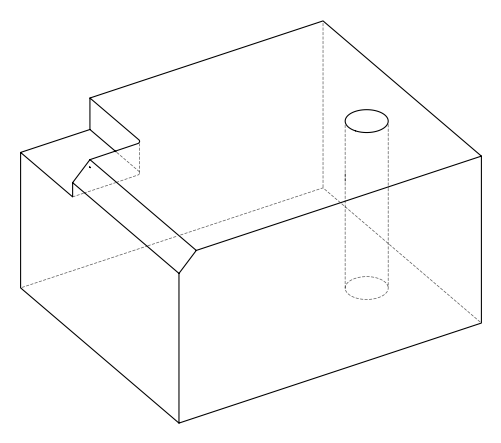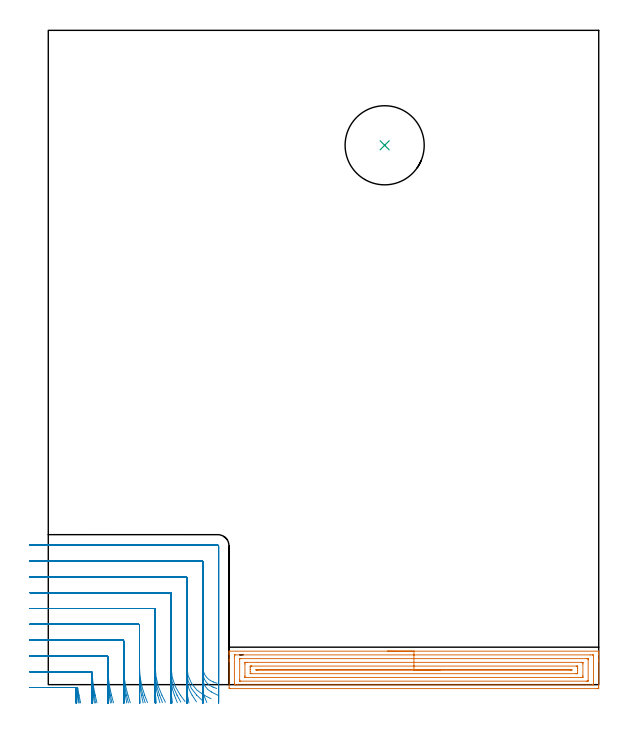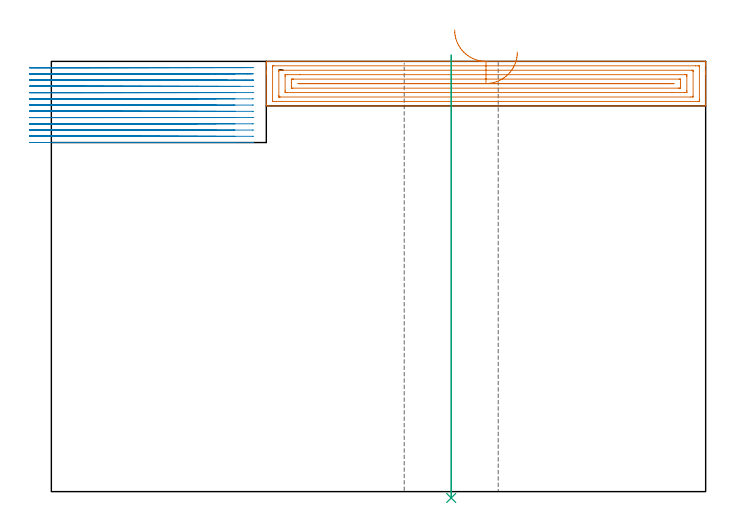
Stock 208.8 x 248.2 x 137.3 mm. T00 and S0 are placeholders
(PLAN: 3 operations, 2 tool changes, 30.4 min)
(1 AREA_MILL | FG_CHAMFER_SURFACE | UGT0205_001 | 6.9 min | 14849 mm3)
(2 MILL_CORNER_NOTCH_RECTANGULAR | CORNER_NOTCH_RECTANGULAR | NXT0201_009 | Follow Part, ap 2, ae 75% | 22.96 min | 100283 mm3)
(3 INDEXABLE_INSERT_DRILL_THROUGH_HOLE_FROM_SOLID | STEP1HOLE | NXT0302_031 | 0.57 min | 97022 mm3)
(TOOL UGT0205_001 | Chamfer Mill 20 x 3 x 45 deg. | D20 FL50 Z2)
(TOOL NXT0201_009 | ENDMILL 8mm [2P460-0800-NA 1630] | D8 FL26 Z6)
(TOOL NXT0302_031 | Index. Insert Drill 30mm [880-D3000L32-05] | D30 PA176 FL150 Z2)
(OP 1 AREA_MILL)
G17 G21 G94 G90
T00 M6
G54
G17 G0 G90 X128.7 Y12.7 S1061 M3
G43 Z147.3 H0
G94 G1 X128.738 Z146.428 F250.
X128.852 Z145.563
X129.041 Z144.712
X129.303 Z143.88
X129.637 Z143.074
X130.04 Z142.3
X130.508 Z141.564
X131.04 Z140.872
X131.629 Z140.229
X132.272 Z139.639
X132.964 Z139.108
X133.7 Z138.64
X134.474 Z138.237
X135.28 Z137.903
X136.112 Z137.641
X136.964 Z137.452
X137.828 Z137.338
X138.7 Z137.3
X208.658
X208.791 Y12.697 Z137.288
X208.793 Y12.689 Z137.28
X208.8 Y12.396 Z136.995
Y11.904 Z136.503
Y11.341 Z135.936
Y9.293 Z133.89
Y8.691 Z133.286
Y-0.442 Z124.155
X208.796 Y-1.024 Z123.573
X208.791 Y-1.491 Z123.106
X208.687 Y-1.495 Z123.103
X208.212 Y-1.5 Z123.1
X69.188
X68.713 Y-1.495 Z123.103
X68.609 Y-1.491 Z123.106
X68.6 Y-1.024 Z123.573
Y8.691 Z133.286
Y9.293 Z133.89
Y9.574 Z134.171
Y11.341 Z135.936
Y11.904 Z136.503
Y12.224 Z136.823
Y12.397 Z136.996
X68.607 Y12.689 Z137.28
X68.609 Y12.697 Z137.288
X68.742 Y12.7 Z137.3
X138.7
Y11.286 Z135.886
X205.539
X206.43 Y11.285 Z135.885
X206.488 Y11.283 Z135.883
X206.79 Y11.266 Z135.866
X206.795 Y11.179 Z135.779
X206.799 Y10.975 Z135.575
Y0.377 Z124.977
X206.791 Y0.009 Z124.609
X206.786 Y-0.079 Z124.521
X206.743 Y-0.082 Z124.518
X206.639 Y-0.085 Z124.515
X206.43 Y-0.086 Z124.514
X71.861
X70.97 Y-0.085 Z124.515
X70.912 Y-0.084 Z124.516
X70.61 Y-0.066 Z124.534
X70.605 Y0.021 Z124.621
X70.601 Y0.225 Z124.825
Y10.823 Z135.423
X70.609 Y11.191 Z135.791
X70.614 Y11.279 Z135.879
X70.657 Y11.282 Z135.882
X70.761 Y11.285 Z135.885
X70.97 Y11.286 Z135.886
X138.7
Y9.871 Z134.471
X204.348
X204.648 Y9.87 Z134.47
X204.747 Y9.868 Z134.468
X204.78 Y9.865 Z134.465
X204.79 Y9.859 Z134.459
X204.794 Y9.826 Z134.426
X204.798 Y9.725 Z134.325
X204.8 Y9.574 Z134.174
Y9.423 Z134.023
X204.799 Y1.626 Z126.226
X204.797 Y1.478 Z126.078
X204.788 Y1.335 Z125.935
X204.648 Y1.333 Z125.933
X204.055 Y1.329 Z125.929
X73.052
X72.752 Y1.33 Z125.93
X72.653 Y1.332 Z125.932
X72.62 Y1.335 Z125.935
X72.61 Y1.341 Z125.941
X72.606 Y1.374 Z125.974
X72.602 Y1.475 Z126.075
X72.6 Y1.626 Z126.226
Y1.777 Z126.377
X72.601 Y9.574 Z134.174
X72.603 Y9.722 Z134.322
X72.612 Y9.864 Z134.464
X72.752 Y9.866 Z134.466
X73.345 Y9.871 Z134.471
X138.7
Y8.457 Z133.057
X202.21
X202.705 Y8.455 Z133.055
X202.757 Y8.453 Z133.053
X202.787 Y8.451 Z133.051
X202.791 Y8.414 Z133.014
X202.796 Y8.234 Z132.834
X202.8 Y7.873 Z132.473
Y3.392 Z127.992
X202.798 Y2.983 Z127.583
X202.793 Y2.779 Z127.379
X202.79 Y2.756 Z127.356
X202.777 Y2.749 Z127.349
X202.723 Y2.746 Z127.346
X202.628 Y2.744 Z127.344
X201.974 Y2.743 Z127.343
X198.019
X75.19
X74.695 Y2.745 Z127.345
X74.643 Y2.746 Z127.346
X74.613 Y2.749 Z127.349
X74.609 Y2.785 Z127.385
X74.604 Y2.966 Z127.566
X74.6 Y3.327 Z127.927
Y7.808 Z132.408
X74.602 Y8.217 Z132.817
X74.607 Y8.421 Z133.021
X74.61 Y8.444 Z133.044
X74.623 Y8.45 Z133.05
X74.678 Y8.454 Z133.054
X74.772 Y8.456 Z133.056
X75.426 Y8.457 Z133.057
X79.381
X138.7
Y7.043 Z131.643
X200.311
X200.55 Y7.04 Z131.64
X200.708 Y7.036 Z131.636
X200.791 Y7.03 Z131.63
X200.793 Y7.01 Z131.61
X200.796 Y6.925 Z131.525
X200.8 Y6.322 Z130.922
Y5.439 Z130.039
Y4.556 Z129.156
X200.797 Y4.275 Z128.875
X200.794 Y4.2 Z128.8
X200.791 Y4.169 Z128.769
X200.669 Y4.164 Z128.764
X200.43 Y4.158 Z128.758
X200.311 Y4.157 Z128.757
X200.192
X77.089
X76.85 Y4.16 Z128.76
X76.692 Y4.164 Z128.764
X76.609 Y4.17 Z128.77
X76.607 Y4.19 Z128.79
X76.604 Y4.275 Z128.875
X76.6 Y4.878 Z129.478
Y5.761 Z130.361
Y6.644 Z131.244
X76.603 Y6.925 Z131.525
X76.606 Y7. Z131.6
X76.609 Y7.031 Z131.631
X76.731 Y7.036 Z131.636
X76.97 Y7.041 Z131.641
X77.089 Y7.043 Z131.643
X77.208
X138.7
Y5.629 Z130.229
X197.935 Y5.628 Z130.228
X198.351 Y5.625 Z130.225
X198.409 Y5.623 Z130.223
X198.712 Y5.599 Z130.199
X198.467 Y5.578 Z130.178
X198.409 Y5.575 Z130.175
X197.992 Y5.572 Z130.172
X79.465 Y5.571 Z130.171
X79.407 Y5.572 Z130.172
X78.991 Y5.578 Z130.178
X78.686 Y5.601 Z130.201
X78.933 Y5.622 Z130.222
X78.991 Y5.625 Z130.225
X79.407 Y5.629 Z130.229
X79.465
X138.7
X139.572 Z130.267
X140.436 Z130.381
X141.288 Z130.57
X142.12 Z130.832
X142.926 Z131.166
X143.7 Z131.569
X144.436 Z132.037
X145.128 Z132.568
X145.771 Z133.158
X146.36 Z133.801
X146.892 Z134.493
X147.36 Z135.229
X147.763 Z136.003
X148.097 Z136.809
X148.359 Z137.641
X148.548 Z138.492
X148.662 Z139.357
X148.7 Z140.229
G0 Z147.3
M5
M2
(OP 2 MILL_CORNER_NOTCH_RECTANGULAR)
G17 G21 G94 G90
T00 M6
G54
G17 G0 G90 X12.26 Y-6.941 S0 M3
G43 Z147.3 H1
Z135.308
G94 G1 X11.667 Y-4. F250.
G2 X11.213 Y-1.436 R54. F500.
G3 X10.822 Y-1.1 R0.4
G1 X-3.846
X-6.846 F250.
G0 Z147.3
X18.471 Y-6.925
Z135.308
G1 X17.803 Y-4.
G2 X16.649 Y4.522 R48. F500.
G3 X16.253 Y4.9 R0.4
G1 X-4.
X-7. F250.
G0 Z147.3
X24.743 Y-6.901
Z135.308
G1 X23.981 Y-4.
G2 X22.6 Y6.68 R42. F500.
G1 Y10.503
G3 X22.203 Y10.9 R0.4
G1 X-4.
X-7. F250.
G0 Z147.3
X31.111 Y-6.865
Z135.308
G1 X30.221 Y-4.
G2 X28.6 Y6.68 R36. F500.
G1 Y16.503
G3 X28.203 Y16.9 R0.4
G1 X-4.
X-7. F250.
G0 Z147.3
X37.633 Y-6.803
Z135.308
G1 X36.565 Y-4.
G2 X34.6 Y6.68 R30. F500.
G1 Y22.503
G3 X34.203 Y22.9 R0.4
G1 X-4.
X-7. F250.
G0 Z147.3
X44.442 Y-6.687
Z135.308
G1 X43.107 Y-4.
G2 X40.6 Y6.68 R24. F500.
G1 Y28.503
G3 X40.203 Y28.9 R0.4
G1 X-4.
X-7. F250.
G0 Z147.3
X51.891 Y-6.415
Z135.308
G1 X50.111 Y-4.
G2 X46.6 Y6.68 R18. F500.
G1 Y34.503
G3 X46.203 Y34.9 R0.4
G1 X-4.
X-7. F250.
G0 Z147.3
X61.736 Y-5.354
Z135.308
G1 X59.073 Y-3.972
G2 X52.6 Y6.68 R12. F500.
G1 Y40.503
G3 X52.203 Y40.9 R0.4
G1 X-4.
X-7. F250.
G0 Z147.3
X64.015 Y0.523
Z135.308
G1 X62.6 Y1.023
G2 X58.6 Y6.68 R6. F500.
G1 Y46.502
G3 X58.202 Y46.9 R0.4
G1 X-4.
X-7. F250.
G0 Z147.3
X64.6 Y3.68
Z135.308
G1 Y6.68
Y52.502 F500.
G3 X64.202 Y52.9 R0.4
G1 X-4.
X-7. F250.
G0 Z147.3
X11.786 Y-6.961
Z133.315
G1 X11.304 Y-4.
G2 X10.95 Y-1.451 R54. F500.
G3 X10.557 Y-1.1 R0.4
G1 X-3.846
X-6.846 F250.
G0 Z147.3
X17.936 Y-6.95
Z133.315
G1 X17.393 Y-4.
G2 X16.6 Y4.505 R48. F500.
G3 X16.204 Y4.9 R0.4
G1 X-4.
X-7. F250.
G0 Z147.3
X24.129 Y-6.935
Z133.315
G1 X23.508 Y-4.
G2 X22.6 Y4.688 R42. F500.
G1 Y10.503
G3 X22.203 Y10.9 R0.4
G1 X-4.
X-7. F250.
G0 Z147.3
X30.388 Y-6.911
Z133.315
G1 X29.664 Y-4.
G2 X28.6 Y4.688 R36. F500.
G1 Y16.503
G3 X28.203 Y16.9 R0.4
G1 X-4.
X-7. F250.
G0 Z147.3
X36.754 Y-6.871
Z133.315
G1 X35.886 Y-4.
G2 X34.6 Y4.688 R30. F500.
G1 Y22.503
G3 X34.203 Y22.9 R0.4
G1 X-4.
X-7. F250.
G0 Z147.3
X43.314 Y-6.797
Z133.315
G1 X42.228 Y-4.
G2 X40.6 Y4.688 R24. F500.
G1 Y28.503
G3 X40.203 Y28.9 R0.4
G1 X-4.
X-7. F250.
G0 Z147.3
X50.284 Y-6.627
Z133.315
G1 X48.836 Y-4.
G2 X46.6 Y4.688 R18. F500.
G1 Y34.503
G3 X46.203 Y34.9 R0.4
G1 X-4.
X-7. F250.
G0 Z147.3
X58.495 Y-6.069
Z133.315
G1 X56.322 Y-4.
G2 X52.6 Y4.688 R12. F500.
G1 Y40.503
G3 X52.203 Y40.9 R0.4
G1 X-4.
X-7. F250.
G0 Z147.3
X63.895 Y-1.456
Z133.315
G1 X62.491 Y-0.929
G2 X58.6 Y4.688 R6. F500.
G1 Y46.502
G3 X58.202 Y46.9 R0.4
G1 X-4.
X-7. F250.
G0 Z147.3
X64.6 Y1.688
Z133.315
G1 Y4.688
Y52.502 F500.
G3 X64.202 Y52.9 R0.4
G1 X-4.
X-7. F250.
G0 Z147.3
X11.367 Y-6.978
Z131.323
G1 X11.002 Y-4.
G2 X10.751 Y-1.466 R54. F500.
G3 X10.357 Y-1.1 R0.4
G1 X-3.846
X-6.846 F250.
G0 Z147.3
X17.463 Y-6.972
Z131.323
G1 X17.052 Y-4.
G2 X16.6 Y2.575 R48. F500.
G1 Y4.504
G3 X16.204 Y4.9 R0.4
G1 X-4.
X-7. F250.
G0 Z147.3
X23.587 Y-6.963
Z131.323
G1 X23.118 Y-4.
G2 X22.6 Y2.575 R42. F500.
G1 Y10.503
G3 X22.203 Y10.9 R0.4
G1 X-4.
X-7. F250.
G0 Z147.3
X29.753 Y-6.95
Z131.323
G1 X29.205 Y-4.
G2 X28.6 Y2.575 R36. F500.
G1 Y16.503
G3 X28.203 Y16.9 R0.4
G1 X-4.
X-7. F250.
G0 Z147.3
X35.987 Y-6.927
Z131.323
G1 X35.329 Y-4.
G2 X34.6 Y2.575 R30. F500.
G1 Y22.503
G3 X34.203 Y22.9 R0.4
G1 X-4.
X-7. F250.
G0 Z147.3
X42.34 Y-6.885
Z131.323
G1 X41.518 Y-4.
G2 X40.6 Y2.575 R24. F500.
G1 Y28.503
G3 X40.203 Y28.9 R0.4
G1 X-4.
X-7. F250.
G0 Z147.3
X48.939 Y-6.793
Z131.323
G1 X47.844 Y-4.
G2 X46.6 Y2.575 R18. F500.
G1 Y34.503
G3 X46.203 Y34.9 R0.4
G1 X-4.
X-7. F250.
G0 Z147.3
X56.205 Y-6.51
Z131.323
G1 X54.561 Y-4.
G2 X52.6 Y2.575 R12. F500.
G1 Y40.503
G3 X52.203 Y40.9 R0.4
G1 X-4.
X-7. F250.
G0 Z147.3
X64.553 Y-4.133
Z131.323
G1 X61.88 Y-2.773
G2 X58.6 Y2.575 R6. F500.
G1 Y46.502
G3 X58.202 Y46.9 R0.4
G1 X-4.
X-7. F250.
G0 Z147.3
X64.6 Y-0.425
Z131.323
G1 Y2.575
Y52.502 F500.
G3 X64.202 Y52.9 R0.4
G1 X-4.
X-7. F250.
G0 Z147.3
X10.769 Y-6.997
Z129.331
G1 X10.646 Y-4.
G2 X10.6 Y-1.778 R54. F500.
G1 Y-1.496
G3 X10.204 Y-1.1 R0.4
G1 X-3.846
X-6.846 F250.
G0 Z147.3
X16.79 Y-6.997
Z129.331
G1 X16.651 Y-4.
G2 X16.6 Y-1.778 R48. F500.
G1 Y4.504
G3 X16.204 Y4.9 R0.4
G1 X-4.
X-7. F250.
G0 Z147.3
X22.818 Y-6.996
Z129.331
G1 X22.659 Y-4.
G2 X22.6 Y-1.778 R42. F500.
G1 Y10.503
G3 X22.203 Y10.9 R0.4
G1 X-4.
X-7. F250.
G0 Z147.3
X28.854 Y-6.994
Z129.331
G1 X28.669 Y-4.
G2 X28.6 Y-1.778 R36. F500.
G1 Y16.503
G3 X28.203 Y16.9 R0.4
G1 X-4.
X-7. F250.
G0 Z147.3
X34.905 Y-6.992
Z129.331
G1 X34.682 Y-4.
G2 X34.6 Y-1.778 R30. F500.
G1 Y22.503
G3 X34.203 Y22.9 R0.4
G1 X-4.
X-7. F250.
G0 Z147.3
X40.981 Y-6.987
Z129.331
G1 X40.703 Y-4.
G2 X40.6 Y-1.778 R24. F500.
G1 Y28.503
G3 X40.203 Y28.9 R0.4
G1 X-4.
X-7. F250.
G0 Z147.3
X47.108 Y-6.977
Z129.331
G1 X46.738 Y-4.
G2 X46.6 Y-1.778 R18. F500.
G1 Y34.503
G3 X46.203 Y34.9 R0.4
G1 X-4.
X-7. F250.
G0 Z147.3
X53.363 Y-6.948
Z129.331
G1 X52.808 Y-4.
G2 X52.6 Y-1.778 R12. F500.
G1 Y40.503
G3 X52.203 Y40.9 R0.4
G1 X-4.
X-7. F250.
G0 Z147.3
X60.138 Y-6.787
Z129.331
G1 X59.027 Y-4.
G2 X58.6 Y-1.778 R6. F500.
G1 Y46.502
G3 X58.202 Y46.9 R0.4
G1 X-4.
X-7. F250.
G0 Z147.3
X64.6 Y-4.778
Z129.331
G1 Y-1.778
Y52.502 F500.
G3 X64.202 Y52.9 R0.4
G1 X-4.
X-7. F250.
G0 Z147.3
X10.618 Y-7.
Z127.338
G1 X10.601 Y-4.
X10.6 Y-3.692 F500.
Y-1.496
G3 X10.204 Y-1.1 R0.4
G1 X-3.846
X-6.846 F250.
G0 Z147.3
X16.62 Y-7.
Z127.338
G1 X16.601 Y-4.
X16.6 Y-3.692 F500.
Y4.504
G3 X16.204 Y4.9 R0.4
G1 X-4.
X-7. F250.
G0 Z147.3
X22.623 Y-7.
Z127.338
G1 X22.601 Y-4.
G2 X22.6 Y-3.692 R42. F500.
G1 Y10.503
G3 X22.203 Y10.9 R0.4
G1 X-4.
X-7. F250.
G0 Z147.3
X28.627 Y-7.
Z127.338
G1 X28.601 Y-4.
G2 X28.6 Y-3.692 R36. F500.
G1 Y16.503
G3 X28.203 Y16.9 R0.4
G1 X-4.
X-7. F250.
G0 Z147.3
X34.632 Y-7.
Z127.338
G1 X34.602 Y-4.
G2 X34.6 Y-3.692 R30. F500.
G1 Y22.503
G3 X34.203 Y22.9 R0.4
G1 X-4.
X-7. F250.
G0 Z147.3
X40.64 Y-7.
Z127.338
G1 X40.602 Y-4.
G2 X40.6 Y-3.692 R24. F500.
G1 Y28.503
G3 X40.203 Y28.9 R0.4
G1 X-4.
X-7. F250.
G0 Z147.3
X46.654 Y-7.
Z127.338
G1 X46.603 Y-4.
G2 X46.6 Y-3.692 R18. F500.
G1 Y34.503
G3 X46.203 Y34.9 R0.4
G1 X-4.
X-7. F250.
G0 Z147.3
X52.681 Y-6.999
Z127.338
G1 X52.604 Y-4.
G2 X52.6 Y-3.692 R12. F500.
G1 Y40.503
G3 X52.203 Y40.9 R0.4
G1 X-4.
X-7. F250.
G0 Z147.3
X58.762 Y-6.996
Z127.338
G1 X58.608 Y-4.
G2 X58.6 Y-3.692 R6. F500.
G1 Y46.502
G3 X58.202 Y46.9 R0.4
G1 X-4.
X-7. F250.
G0 Z147.3
X64.6 Y-6.692
Z127.338
G1 Y-3.692
Y52.502 F500.
G3 X64.202 Y52.9 R0.4
G1 X-4.
X-7. F250.
G0 Z147.3
X10.6 Y-7.
Z125.346
G1 Y-4.
Y-1.496 F500.
G3 X10.204 Y-1.1 R0.4
G1 X-3.846
X-6.846 F250.
G0 Z147.3
X16.6 Y-7.
Z125.346
G1 Y-4.
Y4.504 F500.
G3 X16.204 Y4.9 R0.4
G1 X-4.
X-7. F250.
G0 Z147.3
X22.6 Y-7.
Z125.346
G1 Y-4.
Y10.503 F500.
G3 X22.203 Y10.9 R0.4
G1 X-4.
X-7. F250.
G0 Z147.3
X28.6 Y-7.
Z125.346
G1 Y-4.
Y16.503 F500.
G3 X28.203 Y16.9 R0.4
G1 X-4.
X-7. F250.
G0 Z147.3
X34.6 Y-7.
Z125.346
G1 Y-4.
Y22.503 F500.
G3 X34.203 Y22.9 R0.4
G1 X-4.
X-7. F250.
G0 Z147.3
X40.6 Y-7.
Z125.346
G1 Y-4.
Y28.503 F500.
G3 X40.203 Y28.9 R0.4
G1 X-4.
X-7. F250.
G0 Z147.3
X46.6 Y-7.
Z125.346
G1 Y-4.
Y34.503 F500.
G3 X46.203 Y34.9 R0.4
G1 X-4.
X-7. F250.
G0 Z147.3
X52.6 Y-7.
Z125.346
G1 Y-4.
Y40.503 F500.
G3 X52.203 Y40.9 R0.4
G1 X-4.
X-7. F250.
G0 Z147.3
X58.6 Y-7.
Z125.346
G1 Y-4.
Y46.502 F500.
G3 X58.202 Y46.9 R0.4
G1 X-4.
X-7. F250.
G0 Z147.3
X64.6 Y-7.
Z125.346
G1 Y-4.
Y52.502 F500.
G3 X64.202 Y52.9 R0.4
G1 X-4.
X-7. F250.
G0 Z147.3
X10.6 Y-7.
Z123.354
G1 Y-4.
Y-1.496 F500.
G3 X10.204 Y-1.1 R0.4
G1 X-3.846
X-6.846 F250.
G0 Z147.3
X16.6 Y-7.
Z123.354
G1 Y-4.
Y4.504 F500.
G3 X16.204 Y4.9 R0.4
G1 X-4.
X-7. F250.
G0 Z147.3
X22.6 Y-7.
Z123.354
G1 Y-4.
Y10.503 F500.
G3 X22.203 Y10.9 R0.4
G1 X-4.
X-7. F250.
G0 Z147.3
X28.6 Y-7.
Z123.354
G1 Y-4.
Y16.503 F500.
G3 X28.203 Y16.9 R0.4
G1 X-4.
X-7. F250.
G0 Z147.3
X34.6 Y-7.
Z123.354
G1 Y-4.
Y22.503 F500.
G3 X34.203 Y22.9 R0.4
G1 X-4.
X-7. F250.
G0 Z147.3
X40.6 Y-7.
Z123.354
G1 Y-4.
Y28.503 F500.
G3 X40.203 Y28.9 R0.4
G1 X-4.
X-7. F250.
G0 Z147.3
X46.6 Y-7.
Z123.354
G1 Y-4.
Y34.503 F500.
G3 X46.203 Y34.9 R0.4
G1 X-4.
X-7. F250.
G0 Z147.3
X52.6 Y-7.
Z123.354
G1 Y-4.
Y40.503 F500.
G3 X52.203 Y40.9 R0.4
G1 X-4.
X-7. F250.
G0 Z147.3
X58.6 Y-7.
Z123.354
G1 Y-4.
Y46.502 F500.
G3 X58.202 Y46.9 R0.4
G1 X-4.
X-7. F250.
G0 Z147.3
X64.6 Y-7.
Z123.354
G1 Y-4.
Y52.502 F500.
G3 X64.202 Y52.9 R0.4
G1 X-4.
X-7. F250.
G0 Z147.3
X10.6 Y-7.
Z121.362
G1 Y-4.
Y-1.496 F500.
G3 X10.204 Y-1.1 R0.4
G1 X-3.846
X-6.846 F250.
G0 Z147.3
X16.6 Y-7.
Z121.362
G1 Y-4.
Y4.504 F500.
G3 X16.204 Y4.9 R0.4
G1 X-4.
X-7. F250.
G0 Z147.3
X22.6 Y-7.
Z121.362
G1 Y-4.
Y10.503 F500.
G3 X22.203 Y10.9 R0.4
G1 X-4.
X-7. F250.
G0 Z147.3
X28.6 Y-7.
Z121.362
G1 Y-4.
Y16.503 F500.
G3 X28.203 Y16.9 R0.4
G1 X-4.
X-7. F250.
G0 Z147.3
X34.6 Y-7.
Z121.362
G1 Y-4.
Y22.503 F500.
G3 X34.203 Y22.9 R0.4
G1 X-4.
X-7. F250.
G0 Z147.3
X40.6 Y-7.
Z121.362
G1 Y-4.
Y28.503 F500.
G3 X40.203 Y28.9 R0.4
G1 X-4.
X-7. F250.
G0 Z147.3
X46.6 Y-7.
Z121.362
G1 Y-4.
Y34.503 F500.
G3 X46.203 Y34.9 R0.4
G1 X-4.
X-7. F250.
G0 Z147.3
X52.6 Y-7.
Z121.362
G1 Y-4.
Y40.503 F500.
G3 X52.203 Y40.9 R0.4
G1 X-4.
X-7. F250.
G0 Z147.3
X58.6 Y-7.
Z121.362
G1 Y-4.
Y46.502 F500.
G3 X58.202 Y46.9 R0.4
G1 X-4.
X-7. F250.
G0 Z147.3
X64.6 Y-7.
Z121.362
G1 Y-4.
Y52.502 F500.
G3 X64.202 Y52.9 R0.4
G1 X-4.
X-7. F250.
G0 Z147.3
X10.6 Y-7.
Z119.369
G1 Y-4.
Y-1.496 F500.
G3 X10.204 Y-1.1 R0.4
G1 X-3.846
X-6.846 F250.
G0 Z147.3
X16.6 Y-7.
Z119.369
G1 Y-4.
Y4.504 F500.
G3 X16.204 Y4.9 R0.4
G1 X-4.
X-7. F250.
G0 Z147.3
X22.6 Y-7.
Z119.369
G1 Y-4.
Y10.503 F500.
G3 X22.203 Y10.9 R0.4
G1 X-4.
X-7. F250.
G0 Z147.3
X28.6 Y-7.
Z119.369
G1 Y-4.
Y16.503 F500.
G3 X28.203 Y16.9 R0.4
G1 X-4.
X-7. F250.
G0 Z147.3
X34.6 Y-7.
Z119.369
G1 Y-4.
Y22.503 F500.
G3 X34.203 Y22.9 R0.4
G1 X-4.
X-7. F250.
G0 Z147.3
X40.6 Y-7.
Z119.369
G1 Y-4.
Y28.503 F500.
G3 X40.203 Y28.9 R0.4
G1 X-4.
X-7. F250.
G0 Z147.3
X46.6 Y-7.
Z119.369
G1 Y-4.
Y34.503 F500.
G3 X46.203 Y34.9 R0.4
G1 X-4.
X-7. F250.
G0 Z147.3
X52.6 Y-7.
Z119.369
G1 Y-4.
Y40.503 F500.
G3 X52.203 Y40.9 R0.4
G1 X-4.
X-7. F250.
G0 Z147.3
X58.6 Y-7.
Z119.369
G1 Y-4.
Y46.502 F500.
G3 X58.202 Y46.9 R0.4
G1 X-4.
X-7. F250.
G0 Z147.3
X64.6 Y-7.
Z119.369
G1 Y-4.
Y52.502 F500.
G3 X64.202 Y52.9 R0.4
G1 X-4.
X-7. F250.
G0 Z147.3
X10.6 Y-7.
Z117.377
G1 Y-4.
Y-1.496 F500.
G3 X10.204 Y-1.1 R0.4
G1 X-3.846
X-6.846 F250.
G0 Z147.3
X16.6 Y-7.
Z117.377
G1 Y-4.
Y4.504 F500.
G3 X16.204 Y4.9 R0.4
G1 X-4.
X-7. F250.
G0 Z147.3
X22.6 Y-7.
Z117.377
G1 Y-4.
Y10.503 F500.
G3 X22.203 Y10.9 R0.4
G1 X-4.
X-7. F250.
G0 Z147.3
X28.6 Y-7.
Z117.377
G1 Y-4.
Y16.503 F500.
G3 X28.203 Y16.9 R0.4
G1 X-4.
X-7. F250.
G0 Z147.3
X34.6 Y-7.
Z117.377
G1 Y-4.
Y22.503 F500.
G3 X34.203 Y22.9 R0.4
G1 X-4.
X-7. F250.
G0 Z147.3
X40.6 Y-7.
Z117.377
G1 Y-4.
Y28.503 F500.
G3 X40.203 Y28.9 R0.4
G1 X-4.
X-7. F250.
G0 Z147.3
X46.6 Y-7.
Z117.377
G1 Y-4.
Y34.503 F500.
G3 X46.203 Y34.9 R0.4
G1 X-4.
X-7. F250.
G0 Z147.3
X52.6 Y-7.
Z117.377
G1 Y-4.
Y40.503 F500.
G3 X52.203 Y40.9 R0.4
G1 X-4.
X-7. F250.
G0 Z147.3
X58.6 Y-7.
Z117.377
G1 Y-4.
Y46.502 F500.
G3 X58.202 Y46.9 R0.4
G1 X-4.
X-7. F250.
G0 Z147.3
X64.6 Y-7.
Z117.377
G1 Y-4.
Y52.502 F500.
G3 X64.202 Y52.9 R0.4
G1 X-4.
X-7. F250.
G0 Z147.3
X10.6 Y-7.
Z115.385
G1 Y-4.
Y-1.496 F500.
G3 X10.204 Y-1.1 R0.4
G1 X-3.846
X-6.846 F250.
G0 Z147.3
X16.6 Y-7.
Z115.385
G1 Y-4.
Y4.504 F500.
G3 X16.204 Y4.9 R0.4
G1 X-4.
X-7. F250.
G0 Z147.3
X22.6 Y-7.
Z115.385
G1 Y-4.
Y10.503 F500.
G3 X22.203 Y10.9 R0.4
G1 X-4.
X-7. F250.
G0 Z147.3
X28.6 Y-7.
Z115.385
G1 Y-4.
Y16.503 F500.
G3 X28.203 Y16.9 R0.4
G1 X-4.
X-7. F250.
G0 Z147.3
X34.6 Y-7.
Z115.385
G1 Y-4.
Y22.503 F500.
G3 X34.203 Y22.9 R0.4
G1 X-4.
X-7. F250.
G0 Z147.3
X40.6 Y-7.
Z115.385
G1 Y-4.
Y28.503 F500.
G3 X40.203 Y28.9 R0.4
G1 X-4.
X-7. F250.
G0 Z147.3
X46.6 Y-7.
Z115.385
G1 Y-4.
Y34.503 F500.
G3 X46.203 Y34.9 R0.4
G1 X-4.
X-7. F250.
G0 Z147.3
X52.6 Y-7.
Z115.385
G1 Y-4.
Y40.503 F500.
G3 X52.203 Y40.9 R0.4
G1 X-4.
X-7. F250.
G0 Z147.3
X58.6 Y-7.
Z115.385
G1 Y-4.
Y46.502 F500.
G3 X58.202 Y46.9 R0.4
G1 X-4.
X-7. F250.
G0 Z147.3
X64.6 Y-7.
Z115.385
G1 Y-4.
Y52.502 F500.
G3 X64.202 Y52.9 R0.4
G1 X-4.
X-7. F250.
G0 Z147.3
X10.6 Y-7.
Z113.392
G1 Y-4.
Y-1.496 F500.
G3 X10.204 Y-1.1 R0.4
G1 X-3.846
X-6.846 F250.
G0 Z147.3
X16.6 Y-7.
Z113.392
G1 Y-4.
Y4.504 F500.
G3 X16.204 Y4.9 R0.4
G1 X-4.
X-7. F250.
G0 Z147.3
X22.6 Y-7.
Z113.392
G1 Y-4.
Y10.503 F500.
G3 X22.203 Y10.9 R0.4
G1 X-4.
X-7. F250.
G0 Z147.3
X28.6 Y-7.
Z113.392
G1 Y-4.
Y16.503 F500.
G3 X28.203 Y16.9 R0.4
G1 X-4.
X-7. F250.
G0 Z147.3
X34.6 Y-7.
Z113.392
G1 Y-4.
Y22.503 F500.
G3 X34.203 Y22.9 R0.4
G1 X-4.
X-7. F250.
G0 Z147.3
X40.6 Y-7.
Z113.392
G1 Y-4.
Y28.503 F500.
G3 X40.203 Y28.9 R0.4
G1 X-4.
X-7. F250.
G0 Z147.3
X46.6 Y-7.
Z113.392
G1 Y-4.
Y34.503 F500.
G3 X46.203 Y34.9 R0.4
G1 X-4.
X-7. F250.
G0 Z147.3
X52.6 Y-7.
Z113.392
G1 Y-4.
Y40.503 F500.
G3 X52.203 Y40.9 R0.4
G1 X-4.
X-7. F250.
G0 Z147.3
X58.6 Y-7.
Z113.392
G1 Y-4.
Y46.502 F500.
G3 X58.202 Y46.9 R0.4
G1 X-4.
X-7. F250.
G0 Z147.3
X64.6 Y-7.
Z113.392
G1 Y-4.
Y52.502 F500.
G3 X64.202 Y52.9 R0.4
G1 X-4.
X-7. F250.
G0 Z147.3
X10.6 Y-7.
Z111.4
G1 Y-4.
Y-1.496 F500.
G3 X10.204 Y-1.1 R0.4
G1 X-3.846
X-6.846 F250.
G0 Z147.3
X16.6 Y-7.
Z111.4
G1 Y-4.
Y4.504 F500.
G3 X16.204 Y4.9 R0.4
G1 X-4.
X-7. F250.
G0 Z147.3
X22.6 Y-7.
Z111.4
G1 Y-4.
Y10.503 F500.
G3 X22.203 Y10.9 R0.4
G1 X-4.
X-7. F250.
G0 Z147.3
X28.6 Y-7.
Z111.4
G1 Y-4.
Y16.503 F500.
G3 X28.203 Y16.9 R0.4
G1 X-4.
X-7. F250.
G0 Z147.3
X34.6 Y-7.
Z111.4
G1 Y-4.
Y22.503 F500.
G3 X34.203 Y22.9 R0.4
G1 X-4.
X-7. F250.
G0 Z147.3
X40.6 Y-7.
Z111.4
G1 Y-4.
Y28.503 F500.
G3 X40.203 Y28.9 R0.4
G1 X-4.
X-7. F250.
G0 Z147.3
X46.6 Y-7.
Z111.4
G1 Y-4.
Y34.503 F500.
G3 X46.203 Y34.9 R0.4
G1 X-4.
X-7. F250.
G0 Z147.3
X52.6 Y-7.
Z111.4
G1 Y-4.
Y40.503 F500.
G3 X52.203 Y40.9 R0.4
G1 X-4.
X-7. F250.
G0 Z147.3
X58.6 Y-7.
Z111.4
G1 Y-4.
Y46.502 F500.
G3 X58.202 Y46.9 R0.4
G1 X-4.
X-7. F250.
G0 Z147.3
X64.6 Y-7.
Z111.4
G1 Y-4.
Y52.502 F500.
G3 X64.202 Y52.9 R0.4
G1 X-4.
X-7. F250.
G0 Z147.3
M5
M2
(OP 3 INDEXABLE_INSERT_DRILL_THROUGH_HOLE_FROM_SOLID)
G17 G21 G94 G90
T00 M6
G54
G17 G0 G90 X127.6 Y204.6 S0 M3
G43 Z147.3 H1
G94 G81 G98 Z-2.024 F250. R139.3
G80
M5
M2
